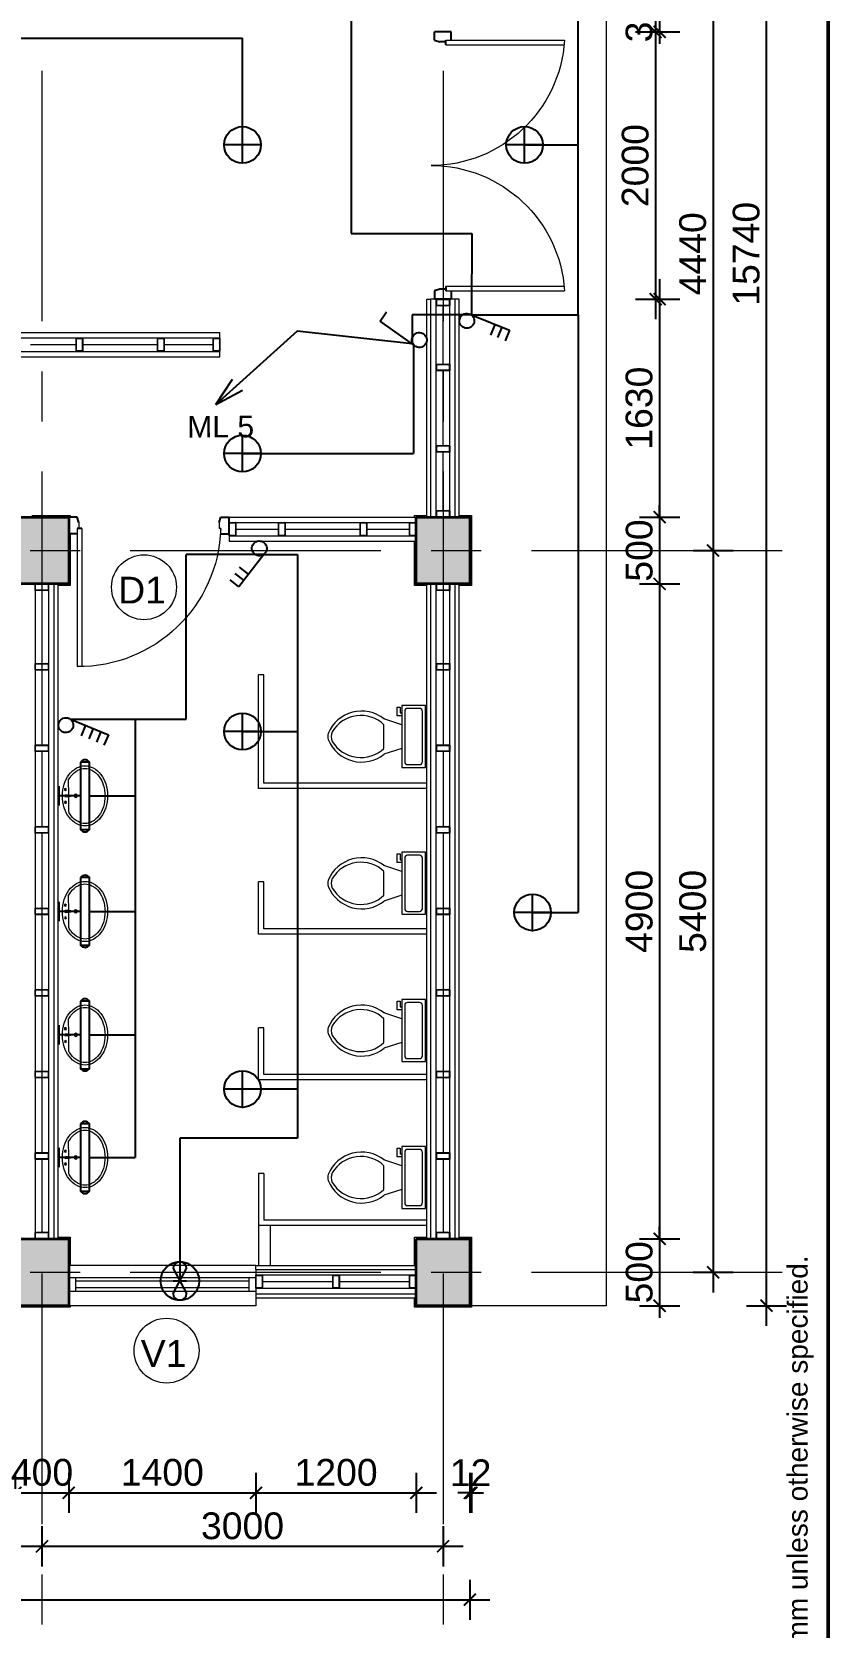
# Model space of a CAD drawing. Header units: inches. Extents: x 527934 to 2134587, y -408734 to 227304.
# Drawn here: x 1500826 to 1506781, y -124373 to -112439 of the extents above; entities that cross this region are included whole.
import ezdxf

# ---------------------------------------------------------------- set-up
doc = ezdxf.new("R2010")
doc.units = ezdxf.units.IN
doc.header["$MEASUREMENT"] = 0
doc.linetypes.add('CENTER', pattern=[2, 1.25, -0.25, 0.25, -0.25])
for name, color, linetype, lineweight in [('1 LIGHT N SWITCH', 3, 'Continuous', 25), ('6 LIGHT PT WIRING', 3, 'Continuous', 25), ('centre line', 1, 'CENTER', 9), ('dim', 253, 'Continuous', 9), ('door', 77, 'Continuous', 13), ('furniture', 253, 'Continuous', 5), ('hatch', 250, 'Continuous', 5), ('hatch - general', 252, 'Continuous', 5), ('hatch 2', 251, 'Continuous', 5), ('INSULATION', 253, 'Continuous', 5), ('metal', 40, 'Continuous', 18), ('partition wall', 5, 'Continuous', 20), ('partition wall-brick', 40, 'Continuous', 20), ('plaster line', 253, 'Continuous', 5), ('plinth', 5, 'Continuous', 9), ('sill', 253, 'Continuous', 13), ('text', 7, 'Continuous', 13), ('TITLE THICK', 7, 'Continuous', 50), ('TITLE THIN', 7, 'Continuous', 25), ('wall - brick', 30, 'Continuous', 35), ('window', 1, 'Continuous', 15)]:
    doc.layers.add(name, color=color, linetype=linetype, lineweight=lineweight)
doc.styles.add('ATTR', font='romans.shx', dxfattribs={"width": 0.8, "height": 1.2})
doc.styles.add('labelling', font='arial.ttf')
doc.styles.get("Standard").update_dxf_attribs({"font": 'arial.ttf'})
doc.styles.add('style1', font='arial.ttf')
doc.linetypes.add('BATTING', pattern='A,0.0001,-0.1,[134,ltypeshp.shx,S=0.1,R=0,X=-0.1,Y=0],-0.2,[134,ltypeshp.shx,S=0.1,R=180,X=0.1,Y=0],-0.1', length=0.4001)
doc.dimstyles.new('dim 100', dxfattribs={"dimtxt": 200, "dimasz": 90, "dimexe": 150, "dimexo": 150, "dimgap": 50, "dimtad": 1, "dimdec": 0, "dimzin": 0, "dimdsep": 46, "dimtxsty": 'Standard', "dimblk": 'ARCHTICK', "dimcen": 100, "dimdle": 150, "dimazin": 0, "dimtfac": 1, "dimtdec": 0, "dimtix": 1, "dimtmove": 2, "dimatfit": 3, "dimfxl": 150, "dimfxlon": 1, "dimtolj": 1, "dimtzin": 0, "dimarcsym": 0})

# ---------------------------------------------------------------- blocks, each defined once
blk = doc.blocks.new('main door')
at = {"layer": 'door', "lineweight": 25}
for p, q in [((1793984, -134241), (1794109, -134241)), ((1793984, -134304), (1793984, -134241)), ((1794109, -134304), (1794109, -134241)), ((1794024, -134339), (1794024, -134304)), ((1794024, -134316), (1794069, -134316)), ((1794109, -134304), (1794069, -134316)), ((1794024, -136143), (1794024, -136178)), ((1794024, -136166), (1794069, -136166)), ((1794069, -136166), (1794109, -136178)), ((1793984, -136178), (1793984, -136241)), ((1793984, -136241), (1794109, -136241)), ((1794109, -136178), (1794109, -136241))]:
    blk.add_line(p, q, dxfattribs=at)
at = {"layer": 'door'}
for p, q in [((1794024, -134304), (1793136, -134304)), ((1794024, -134339), (1793139, -134339)), ((1794024, -136143), (1793139, -136143)), ((1794024, -136178), (1793136, -136178))]:
    blk.add_line(p, q, dxfattribs=at)
for centre, start, end in [((1794134, -134241), 183.612, 270), ((1794134, -136241), 90, 176.388)]:
    blk.add_arc(centre, 1000, start, end, dxfattribs=at)
blk = doc.blocks.new('door 1')
at = {"layer": 'door', "lineweight": 25}
for p, q in [((1761262.3, -142071.5), (1761366.5, -142071.5)), ((1761262.3, -142124), (1761262.3, -142071.5)), ((1761366.5, -142124), (1761366.5, -142071.5)), ((1761333.2, -142134), (1761366.5, -142124)), ((1761295.7, -142989.8), (1761295.7, -143019)), ((1761333.2, -143009), (1761366.5, -143019)), ((1761262.3, -143019), (1761262.3, -143071.5)), ((1761262.3, -143071.5), (1761366.5, -143071.5)), ((1761366.5, -143019), (1761366.5, -143071.5))]:
    blk.add_line(p, q, dxfattribs=at)
at = {"layer": 'door'}
for p, q in [((1761262.3, -142124), (1761295.7, -142124)), ((1761295.7, -142124), (1761295.7, -142134)), ((1761333.2, -142134), (1761295.7, -142134)), ((1761295.7, -142989.8), (1760434.8, -142989.8)), ((1761333.2, -143009), (1761295.7, -143009)), ((1761295.7, -143019), (1760434.6, -143019))]:
    blk.add_line(p, q, dxfattribs=at)
blk.add_arc((1761319.9, -143009), 885.3, 91.56718, 180.64961, dxfattribs=at)
blk = doc.blocks.new('Tank Toilet 3 PV')
for p, q in [((9.5, -6), (9.5, -2)), ((-10, -8.5), (-8, -8.5)), ((-10, -9.5), (-10, -8.5)), ((-7, -9.5), (-10, -9.5)), ((-8, -8.5), (-8, -8)), ((-7, -8), (-7, -9.5)), ((-4, -8), (-6, -14)), ((4, -8), (6, -14)), ((4, -14), (-4, -14))]:
    blk.add_line(p, q)
blk.add_lwpolyline([(10.5, -8), (10.5, 0), (-10.5, 0), (-10.5, -8)], close=True)
for points in [[(-9.5, -2), (-9.5, -6)], [(8.5, -1), (-8.5, -1)], [(-8.5, -7), (8.5, -7)]]:
    blk.add_lwpolyline(points)
for centre, radius, start, end in [((-8.62, -1.88), 0.884, 81.8699, 188.1301), ((8.62, -1.88), 0.884, 351.8699, 98.1301), ((-8.62, -6.12), 0.884, 171.8699, 278.1301), ((8.62, -6.12), 0.884, 261.8699, 8.1301), ((3.52, -21.58), 12.17, 141.4691, 247.9714), ((4.2, -21.82), 11.33, 136.3677, 238.9468), ((-3.52, -21.58), 12.17, 292.0284, 38.5307), ((-4.2, -21.82), 11.33, 301.053, 43.6321), ((0, -27.88), 4, 245.7318, 294.2682), ((0, -29), 4, 254.8605, 285.1395)]:
    blk.add_arc(centre, radius, start, end)
at = {"style": 'ATTR', "width": 0.8, "flags": 9}
blk.add_attdef('ESTCODE', (0, 0), '', height=0.000000846, dxfattribs=at)
blk = doc.blocks.new('A$C469E363F')
at = {"color": 0}
for p, q in [((-0.65, 5.39), (-5.48, 5.4)), ((0, 6.38), (-0.79, 6.38)), ((-0.56, 4.75), (-0.79, 6.38)), ((-0.24, 4.75), (0, 6.38)), ((4.68, 5.37), (-0.14, 5.38)), ((-0.56, 4.75), (-0.24, 4.75))]:
    blk.add_line(p, q, dxfattribs=at)
blk.add_lwpolyline([(-0.44, -6.9, 0.075445), (3.31, -6.34, 0.085783), (6.29, -4.83, 0.10607), (8.41, -2.41, 0.126822), (9.09, 0.21, 0.126822), (8.43, 2.82, 0.10607), (6.32, 5.26, 0.085783), (3.35, 6.79, 0.075445), (-0.39, 7.37, 0.075445), (-4.15, 6.81, 0.085783), (-7.12, 5.3, 0.10607), (-9.24, 2.88, 0.126822), (-9.93, 0.26, 0.126822), (-9.26, -2.35, 0.10607), (-7.16, -4.79, 0.085783), (-4.19, -6.32, 0.075445)], format="xyb", close=True, dxfattribs=at)
for points in [[(-5.48, 5.4, 0.038366), (-6.65, 4.66, 0.10607), (-8.55, 2.49, 0.126822), (-9.13, 0.26, 0.126822), (-8.56, -1.97, 0.10607), (-6.68, -4.16, 0.085783), (-3.95, -5.56, 0.075445), (-0.44, -6.11, 0.075445)], [(-0.44, -6.11, 0.075445), (3.08, -5.58, 0.085783), (5.82, -4.19, 0.10607), (7.72, -2.02, 0.126822), (8.3, 0.21, 0.126822), (7.73, 2.44, 0.10607), (5.85, 4.62, 0.038366), (4.68, 5.37, 0.075445)]]:
    blk.add_lwpolyline(points, format="xyb", dxfattribs=at)
for centre, radius in [((-2.41, 6.44), 0.316), ((-2.41, 6.44), 0.276), ((1.61, 6.43), 0.316), ((1.61, 6.43), 0.263), ((-0.46, 3.13), 0.515)]:
    blk.add_circle(centre, radius, dxfattribs=at)
blk = doc.blocks.new('_ArchTick')
at = {"color": 0, "linetype": 'ByBlock', "const_width": 0.15}
blk.add_lwpolyline([(-0.5, -0.5), (0.5, 0.5)], dxfattribs=at)
blk = doc.blocks.new('*D3189')
at = {"layer": 'Defpoints', "color": 0, "ltscale": 400}
for p in [(1497901, -121969), (1500901, -121969), (1500901, -123769)]:
    blk.add_point(p, dxfattribs=at)
at = {"layer": 'dim', "color": 0, "lineweight": -2, "ltscale": 400}
for p, q in [((1497901, -123619), (1497901, -123919)), ((1500901, -123619), (1500901, -123919)), ((1497751, -123769), (1501051, -123769))]:
    blk.add_line(p, q, dxfattribs=at)
at = {"layer": 'dim', "color": 0, "lineweight": -2, "ltscale": 400, "xscale": 90, "yscale": 90, "zscale": 90, "rotation": 180}
blk.add_blockref('_ArchTick', (1497901, -123769), dxfattribs=at)
at = {"layer": 'dim', "color": 0, "lineweight": -2, "ltscale": 400, "xscale": 90, "yscale": 90, "zscale": 90}
blk.add_blockref('_ArchTick', (1500901, -123769), dxfattribs=at)
at = {"layer": 'dim', "color": 0, "ltscale": 400, "insert": (1499401, -123617), "char_height": 200, "attachment_point": 5}
blk.add_mtext('\\A1;3000', dxfattribs=at)
blk = doc.blocks.new('*D3190')
at = {"layer": 'Defpoints', "color": 0, "ltscale": 400}
for p in [(1500901, -121969), (1503901, -121969), (1503901, -123769)]:
    blk.add_point(p, dxfattribs=at)
at = {"layer": 'dim', "color": 0, "lineweight": -2, "ltscale": 400}
for p, q in [((1500901, -123619), (1500901, -123919)), ((1503901, -123619), (1503901, -123919)), ((1500751, -123769), (1504051, -123769))]:
    blk.add_line(p, q, dxfattribs=at)
at = {"layer": 'dim', "color": 0, "lineweight": -2, "ltscale": 400, "xscale": 90, "yscale": 90, "zscale": 90, "rotation": 180}
blk.add_blockref('_ArchTick', (1500901, -123769), dxfattribs=at)
at = {"layer": 'dim', "color": 0, "lineweight": -2, "ltscale": 400, "xscale": 90, "yscale": 90, "zscale": 90}
blk.add_blockref('_ArchTick', (1503901, -123769), dxfattribs=at)
at = {"layer": 'dim', "color": 0, "ltscale": 400, "insert": (1502401, -123617), "char_height": 200, "attachment_point": 5}
blk.add_mtext('\\A1;3000', dxfattribs=at)
blk = doc.blocks.new('*D3191')
at = {"layer": 'Defpoints', "color": 0, "ltscale": 400}
for p in [(1472701, -121969), (1504101, -121969), (1504101, -124169)]:
    blk.add_point(p, dxfattribs=at)
at = {"layer": 'dim', "color": 0, "lineweight": -2, "ltscale": 400}
for p, q in [((1472701, -124019), (1472701, -124319)), ((1504101, -124019), (1504101, -124319)), ((1472551, -124169), (1504251, -124169))]:
    blk.add_line(p, q, dxfattribs=at)
at = {"layer": 'dim', "color": 0, "lineweight": -2, "ltscale": 400, "xscale": 90, "yscale": 90, "zscale": 90, "rotation": 180}
blk.add_blockref('_ArchTick', (1472701, -124169), dxfattribs=at)
at = {"layer": 'dim', "color": 0, "lineweight": -2, "ltscale": 400, "xscale": 90, "yscale": 90, "zscale": 90}
blk.add_blockref('_ArchTick', (1504101, -124169), dxfattribs=at)
at = {"layer": 'dim', "color": 0, "ltscale": 400, "insert": (1488401, -124017), "char_height": 200, "attachment_point": 5}
blk.add_mtext('\\A1;31400', dxfattribs=at)
blk = doc.blocks.new('*D3213')
at = {"layer": 'Defpoints', "color": 0, "ltscale": 400}
for p in [(1499301, -121879), (1500701, -121969), (1500701, -123369)]:
    blk.add_point(p, dxfattribs=at)
at = {"layer": 'dim', "color": 0, "lineweight": -2, "ltscale": 400}
for p, q in [((1499301, -123219), (1499301, -123519)), ((1500701, -123219), (1500701, -123519)), ((1499151, -123369), (1500851, -123369))]:
    blk.add_line(p, q, dxfattribs=at)
at = {"layer": 'dim', "color": 0, "lineweight": -2, "ltscale": 400, "xscale": 90, "yscale": 90, "zscale": 90, "rotation": 180}
blk.add_blockref('_ArchTick', (1499301, -123369), dxfattribs=at)
at = {"layer": 'dim', "color": 0, "lineweight": -2, "ltscale": 400, "xscale": 90, "yscale": 90, "zscale": 90}
blk.add_blockref('_ArchTick', (1500701, -123369), dxfattribs=at)
at = {"layer": 'dim', "color": 0, "ltscale": 400, "insert": (1500001, -123217), "char_height": 200, "attachment_point": 5}
blk.add_mtext('\\A1;1400', dxfattribs=at)
blk = doc.blocks.new('*D3214')
at = {"layer": 'Defpoints', "color": 0, "ltscale": 400}
for p in [(1500701, -121969), (1501101, -121969), (1501101, -123369)]:
    blk.add_point(p, dxfattribs=at)
at = {"layer": 'dim', "color": 0, "lineweight": -2, "ltscale": 400}
for p, q in [((1500701, -123219), (1500701, -123519)), ((1501101, -123219), (1501101, -123519)), ((1500701, -123369), (1500611, -123369)), ((1500701, -123369), (1501101, -123369)), ((1501101, -123369), (1501191, -123369))]:
    blk.add_line(p, q, dxfattribs=at)
at = {"layer": 'dim', "color": 0, "lineweight": -2, "ltscale": 400, "xscale": 90, "yscale": 90, "zscale": 90}
blk.add_blockref('_ArchTick', (1500701, -123369), dxfattribs=at)
at = {"layer": 'dim', "color": 0, "lineweight": -2, "ltscale": 400, "xscale": 90, "yscale": 90, "zscale": 90, "rotation": 180}
blk.add_blockref('_ArchTick', (1501101, -123369), dxfattribs=at)
at = {"layer": 'dim', "color": 0, "ltscale": 400, "insert": (1500901, -123217), "char_height": 200, "attachment_point": 5}
blk.add_mtext('\\A1;400', dxfattribs=at)
blk = doc.blocks.new('*D3215')
at = {"layer": 'Defpoints', "color": 0, "ltscale": 400}
for p in [(1501101, -121969), (1502501, -121969), (1502501, -123369)]:
    blk.add_point(p, dxfattribs=at)
at = {"layer": 'dim', "color": 0, "lineweight": -2, "ltscale": 400}
for p, q in [((1501101, -123219), (1501101, -123519)), ((1502501, -123219), (1502501, -123519)), ((1500951, -123369), (1502651, -123369))]:
    blk.add_line(p, q, dxfattribs=at)
at = {"layer": 'dim', "color": 0, "lineweight": -2, "ltscale": 400, "xscale": 90, "yscale": 90, "zscale": 90, "rotation": 180}
blk.add_blockref('_ArchTick', (1501101, -123369), dxfattribs=at)
at = {"layer": 'dim', "color": 0, "lineweight": -2, "ltscale": 400, "xscale": 90, "yscale": 90, "zscale": 90}
blk.add_blockref('_ArchTick', (1502501, -123369), dxfattribs=at)
at = {"layer": 'dim', "color": 0, "ltscale": 400, "insert": (1501801, -123217), "char_height": 200, "attachment_point": 5}
blk.add_mtext('\\A1;1400', dxfattribs=at)
blk = doc.blocks.new('*D3216')
at = {"layer": 'Defpoints', "color": 0, "ltscale": 400}
for p in [(1502501, -121969), (1503701, -121969), (1503701, -123369)]:
    blk.add_point(p, dxfattribs=at)
at = {"layer": 'dim', "color": 0, "lineweight": -2, "ltscale": 400}
for p, q in [((1502501, -123219), (1502501, -123519)), ((1503701, -123219), (1503701, -123519)), ((1502351, -123369), (1503851, -123369))]:
    blk.add_line(p, q, dxfattribs=at)
at = {"layer": 'dim', "color": 0, "lineweight": -2, "ltscale": 400, "xscale": 90, "yscale": 90, "zscale": 90, "rotation": 180}
blk.add_blockref('_ArchTick', (1502501, -123369), dxfattribs=at)
at = {"layer": 'dim', "color": 0, "lineweight": -2, "ltscale": 400, "xscale": 90, "yscale": 90, "zscale": 90}
blk.add_blockref('_ArchTick', (1503701, -123369), dxfattribs=at)
at = {"layer": 'dim', "color": 0, "ltscale": 400, "insert": (1503101, -123217), "char_height": 200, "attachment_point": 5}
blk.add_mtext('\\A1;1200', dxfattribs=at)
blk = doc.blocks.new('*D3217')
at = {"layer": 'Defpoints', "color": 0, "ltscale": 400}
for p in [(1504101, -121969), (1504113, -121969), (1504101, -123369)]:
    blk.add_point(p, dxfattribs=at)
at = {"layer": 'dim', "color": 0, "lineweight": -2, "ltscale": 400}
for p, q in [((1504101, -123219), (1504101, -123519)), ((1504113, -123219), (1504113, -123519)), ((1504101, -123369), (1504011, -123369)), ((1504113, -123369), (1504101, -123369)), ((1504113, -123369), (1504203, -123369))]:
    blk.add_line(p, q, dxfattribs=at)
at = {"layer": 'dim', "color": 0, "lineweight": -2, "ltscale": 400, "xscale": 90, "yscale": 90, "zscale": 90}
blk.add_blockref('_ArchTick', (1504101, -123369), dxfattribs=at)
at = {"layer": 'dim', "color": 0, "lineweight": -2, "ltscale": 400, "xscale": 90, "yscale": 90, "zscale": 90, "rotation": 180}
blk.add_blockref('_ArchTick', (1504113, -123369), dxfattribs=at)
at = {"layer": 'dim', "color": 0, "ltscale": 400, "insert": (1504107, -123219), "char_height": 200, "attachment_point": 5}
blk.add_mtext('\\A1;12', dxfattribs=at)
blk = doc.blocks.new('*D2324')
at = {"layer": 'Defpoints', "color": 0, "ltscale": 400}
for p in [(1504101, -106229), (1506321, -106229), (1504101, -121969)]:
    blk.add_point(p, dxfattribs=at)
at = {"layer": 'dim', "color": 0, "lineweight": -2, "ltscale": 400}
for p, q in [((1506321, -122119), (1506321, -106079)), ((1506171, -106229), (1506471, -106229)), ((1506171, -121969), (1506471, -121969))]:
    blk.add_line(p, q, dxfattribs=at)
at = {"layer": 'dim', "color": 0, "lineweight": -2, "ltscale": 400, "xscale": 90, "yscale": 90, "zscale": 90}
for p, rotation in [((1506321, -106229), 90), ((1506321, -121969), 270)]:
    blk.add_blockref('_ArchTick', p, dxfattribs=dict(at, rotation=rotation))
at = {"layer": 'dim', "color": 0, "ltscale": 400, "insert": (1506169, -114099), "char_height": 200, "attachment_point": 5, "rotation": 90}
blk.add_mtext('\\A1;15740', dxfattribs=at)
blk = doc.blocks.new('*D3219')
at = {"layer": 'Defpoints', "color": 0, "ltscale": 400}
for p in [(1504101, -111879), (1504101, -116319), (1505921, -116319)]:
    blk.add_point(p, dxfattribs=at)
at = {"layer": 'dim', "color": 0, "lineweight": -2, "ltscale": 400}
for p, q in [((1505921, -111729), (1505921, -116469)), ((1505771, -111879), (1506071, -111879)), ((1505771, -116319), (1506071, -116319))]:
    blk.add_line(p, q, dxfattribs=at)
at = {"layer": 'dim', "color": 0, "lineweight": -2, "ltscale": 400, "xscale": 90, "yscale": 90, "zscale": 90}
for p, rotation in [((1505921, -111879), 90), ((1505921, -116319), 270)]:
    blk.add_blockref('_ArchTick', p, dxfattribs=dict(at, rotation=rotation))
at = {"layer": 'dim', "color": 0, "ltscale": 400, "insert": (1505769, -114099), "char_height": 200, "attachment_point": 5, "rotation": 90}
blk.add_mtext('\\A1;4440', dxfattribs=at)
blk = doc.blocks.new('*D3220')
at = {"layer": 'Defpoints', "color": 0, "ltscale": 400}
for p in [(1504101, -116319), (1504101, -121719), (1505921, -121719)]:
    blk.add_point(p, dxfattribs=at)
at = {"layer": 'dim', "color": 0, "lineweight": -2, "ltscale": 400}
for p, q in [((1505921, -116169), (1505921, -121869)), ((1505771, -116319), (1506071, -116319)), ((1505771, -121719), (1506071, -121719))]:
    blk.add_line(p, q, dxfattribs=at)
at = {"layer": 'dim', "color": 0, "lineweight": -2, "ltscale": 400, "xscale": 90, "yscale": 90, "zscale": 90}
for p, rotation in [((1505921, -116319), 90), ((1505921, -121719), 270)]:
    blk.add_blockref('_ArchTick', p, dxfattribs=dict(at, rotation=rotation))
at = {"layer": 'dim', "color": 0, "ltscale": 400, "insert": (1505769, -119019), "char_height": 200, "attachment_point": 5, "rotation": 90}
blk.add_mtext('\\A1;5400', dxfattribs=at)
blk = doc.blocks.new('*D3226')
at = {"layer": 'Defpoints', "color": 0, "ltscale": 400}
for p in [(1504101, -112129), (1504021, -112439), (1505521, -112439)]:
    blk.add_point(p, dxfattribs=at)
at = {"layer": 'dim', "color": 0, "lineweight": -2, "ltscale": 400}
for p, q in [((1505521, -112129), (1505521, -112039)), ((1505371, -112129), (1505671, -112129)), ((1505521, -112129), (1505521, -112439)), ((1505371, -112439), (1505671, -112439)), ((1505521, -112439), (1505521, -112529))]:
    blk.add_line(p, q, dxfattribs=at)
at = {"layer": 'dim', "color": 0, "lineweight": -2, "ltscale": 400, "xscale": 90, "yscale": 90, "zscale": 90}
for p, rotation in [((1505521, -112129), 270), ((1505521, -112439), 90)]:
    blk.add_blockref('_ArchTick', p, dxfattribs=dict(at, rotation=rotation))
at = {"layer": 'dim', "color": 0, "ltscale": 400, "insert": (1505368, -112284), "char_height": 200, "attachment_point": 5, "rotation": 90}
blk.add_mtext('\\A1;310', dxfattribs=at)
blk = doc.blocks.new('*D3227')
at = {"layer": 'Defpoints', "color": 0, "ltscale": 400}
for p in [(1504021, -112439), (1503991, -114439), (1505491, -114439)]:
    blk.add_point(p, dxfattribs=at)
at = {"layer": 'dim', "color": 0, "lineweight": -2, "ltscale": 400}
for p, q in [((1505491, -112289), (1505491, -114589)), ((1505341, -112439), (1505641, -112439)), ((1505341, -114439), (1505641, -114439))]:
    blk.add_line(p, q, dxfattribs=at)
at = {"layer": 'dim', "color": 0, "lineweight": -2, "ltscale": 400, "xscale": 90, "yscale": 90, "zscale": 90}
for p, rotation in [((1505491, -112439), 90), ((1505491, -114439), 270)]:
    blk.add_blockref('_ArchTick', p, dxfattribs=dict(at, rotation=rotation))
at = {"layer": 'dim', "color": 0, "ltscale": 400, "insert": (1505339, -113439), "char_height": 200, "attachment_point": 5, "rotation": 90}
blk.add_mtext('\\A1;2000', dxfattribs=at)
blk = doc.blocks.new('*D3228')
at = {"layer": 'Defpoints', "color": 0, "ltscale": 400}
for p in [(1503991, -114439), (1504101, -116069), (1505521, -116069)]:
    blk.add_point(p, dxfattribs=at)
at = {"layer": 'dim', "color": 0, "lineweight": -2, "ltscale": 400}
for p, q in [((1505521, -114289), (1505521, -116219)), ((1505371, -114439), (1505671, -114439)), ((1505371, -116069), (1505671, -116069))]:
    blk.add_line(p, q, dxfattribs=at)
at = {"layer": 'dim', "color": 0, "lineweight": -2, "ltscale": 400, "xscale": 90, "yscale": 90, "zscale": 90}
for p, rotation in [((1505521, -114439), 90), ((1505521, -116069), 270)]:
    blk.add_blockref('_ArchTick', p, dxfattribs=dict(at, rotation=rotation))
at = {"layer": 'dim', "color": 0, "ltscale": 400, "insert": (1505368, -115254), "char_height": 200, "attachment_point": 5, "rotation": 90}
blk.add_mtext('\\A1;1630', dxfattribs=at)
blk = doc.blocks.new('*D3229')
at = {"layer": 'Defpoints', "color": 0, "ltscale": 400}
for p in [(1504101, -116069), (1504101, -116569), (1505521, -116569)]:
    blk.add_point(p, dxfattribs=at)
at = {"layer": 'dim', "color": 0, "lineweight": -2, "ltscale": 400}
for p, q in [((1505521, -116069), (1505521, -115979)), ((1505371, -116069), (1505671, -116069)), ((1505521, -116069), (1505521, -116569)), ((1505371, -116569), (1505671, -116569)), ((1505521, -116569), (1505521, -116659))]:
    blk.add_line(p, q, dxfattribs=at)
at = {"layer": 'dim', "color": 0, "lineweight": -2, "ltscale": 400, "xscale": 90, "yscale": 90, "zscale": 90}
for p, rotation in [((1505521, -116069), 270), ((1505521, -116569), 90)]:
    blk.add_blockref('_ArchTick', p, dxfattribs=dict(at, rotation=rotation))
at = {"layer": 'dim', "color": 0, "ltscale": 400, "insert": (1505369, -116319), "char_height": 200, "attachment_point": 5, "rotation": 90}
blk.add_mtext('\\A1;500', dxfattribs=at)
blk = doc.blocks.new('*D3230')
at = {"layer": 'Defpoints', "color": 0, "ltscale": 400}
for p in [(1504101, -116569), (1504021, -121469), (1505521, -121469)]:
    blk.add_point(p, dxfattribs=at)
at = {"layer": 'dim', "color": 0, "lineweight": -2, "ltscale": 400}
for p, q in [((1505521, -116419), (1505521, -121619)), ((1505371, -116569), (1505671, -116569)), ((1505371, -121469), (1505671, -121469))]:
    blk.add_line(p, q, dxfattribs=at)
at = {"layer": 'dim', "color": 0, "lineweight": -2, "ltscale": 400, "xscale": 90, "yscale": 90, "zscale": 90}
for p, rotation in [((1505521, -116569), 90), ((1505521, -121469), 270)]:
    blk.add_blockref('_ArchTick', p, dxfattribs=dict(at, rotation=rotation))
at = {"layer": 'dim', "color": 0, "ltscale": 400, "insert": (1505369, -119019), "char_height": 200, "attachment_point": 5, "rotation": 90}
blk.add_mtext('\\A1;4900', dxfattribs=at)
blk = doc.blocks.new('*D3231')
at = {"layer": 'Defpoints', "color": 0, "ltscale": 400}
for p in [(1504021, -121469), (1504101, -121969), (1505521, -121969)]:
    blk.add_point(p, dxfattribs=at)
at = {"layer": 'dim', "color": 0, "lineweight": -2, "ltscale": 400}
for p, q in [((1505371, -121469), (1505671, -121469)), ((1505521, -121469), (1505521, -121379)), ((1505521, -121469), (1505521, -121969)), ((1505371, -121969), (1505671, -121969)), ((1505521, -121969), (1505521, -122059))]:
    blk.add_line(p, q, dxfattribs=at)
at = {"layer": 'dim', "color": 0, "lineweight": -2, "ltscale": 400, "xscale": 90, "yscale": 90, "zscale": 90}
for p, rotation in [((1505521, -121469), 270), ((1505521, -121969), 90)]:
    blk.add_blockref('_ArchTick', p, dxfattribs=dict(at, rotation=rotation))
at = {"layer": 'dim', "color": 0, "ltscale": 400, "insert": (1505369, -121719), "char_height": 200, "attachment_point": 5, "rotation": 90}
blk.add_mtext('\\A1;500', dxfattribs=at)
blk = doc.blocks.new('2X4')
at = {"layer": 'hatch 2'}
h = blk.add_hatch(dxfattribs=at)
h.set_pattern_fill('ANSI31', color=256, scale=20)
h.set_pattern_definition([(45, (0, 0), (-1.767766953, 1.767766953), [])])
h.paths.add_polyline_path([(5938822, -146997), (5938776, -146997, 0.414214), (5938774, -146999), (5938774, -147047), (5938777, -147047), (5938777, -147000), (5938821, -147000), (5938821, -147047), (5938824, -147047), (5938824, -146999, 0.414214)])
h.paths.add_polyline_path([(5938777, -147047), (5938774, -147047), (5938774, -147095, 0.414214), (5938776, -147097), (5938822, -147097, 0.414218), (5938824, -147095), (5938824, -147047), (5938821, -147047), (5938821, -147094), (5938777, -147094)])
at = {"layer": 'metal'}
blk.add_lwpolyline([(5938776, -147097), (5938822, -147097, 0.414214), (5938824, -147095), (5938824, -146999, 0.414214), (5938822, -146997), (5938776, -146997, 0.414214), (5938774, -146999), (5938774, -147095, 0.414214)], format="xyb", close=True, dxfattribs=at)
blk.add_lwpolyline([(5938777, -147094), (5938821, -147094), (5938821, -147000), (5938777, -147000)], close=True, dxfattribs=at)
blk = doc.blocks.new('dome')
at = {"color": 3}
for p, q in [((542951, 234900), (542951, 235175)), ((543088, 235037), (542814, 235037))]:
    blk.add_line(p, q, dxfattribs=at)
blk.add_circle((542951, 235037), 137, dxfattribs=at)
blk = doc.blocks.new('mirror light')
at = {"color": 3}
for p, q in [((550739, 227900), (550739, 227697)), ((550649, 227697), (550829, 227697))]:
    blk.add_line(p, q, dxfattribs=at)
blk.add_lwpolyline([(550423, 227900), (551055, 227900), (551055, 227982), (550423, 227982)], close=True, dxfattribs=at)
for centre, radius, start, end in [((550452, 227941), 50.3, 125.4617, 234.5383), ((551026, 227941), 49.8, 304.638, 55.362)]:
    blk.add_arc(centre, radius, start, end, dxfattribs=at)
blk = doc.blocks.new('3 gang')
at = {"color": 3}
for p, q in [((538509.6, 249309.1), (538630.3, 249511)), ((538585, 249431.9), (538641, 249398.1)), ((538585, 249431.9), (538641, 249398.1)), ((538605.7, 249470.2), (538661.7, 249436.4)), ((538605.7, 249470.2), (538661.7, 249436.4)), ((538630.3, 249511), (538686.2, 249477.2)), ((538630.3, 249511), (538686.2, 249477.2))]:
    blk.add_line(p, q, dxfattribs=at)
blk.add_circle((538539.8, 249277), 42.7, dxfattribs=at)
blk = doc.blocks.new('exhaust fan')
at = {"color": 3}
for p, q in [((550601, 228565), (550758, 228857)), ((550601, 228857), (550758, 228565)), ((550601, 228711), (550758, 228711))]:
    blk.add_line(p, q, dxfattribs=at)
blk.add_circle((550680, 228711), 225, dxfattribs=at)
for centre, start, end in [((550680, 228857), 360, 180), ((550680, 228565), 180, 360)]:
    blk.add_arc(centre, 78.9, start, end, dxfattribs=at)
blk = doc.blocks.new('one gang')
at = {"color": 3}
for p, q in [((546568.2, 231598.6), (546688.9, 231800.5)), ((546688.9, 231800.5), (546744.9, 231766.8))]:
    blk.add_line(p, q, dxfattribs=at)
blk.add_circle((546598.5, 231566.5), 42.7, dxfattribs=at)
blk = doc.blocks.new('4 gang')
at = {"color": 3}
for p, q in [((546617.4, 231935.5), (546738.1, 232137.4)), ((546713.6, 232096.6), (546769.5, 232062.9)), ((546738.1, 232137.4), (546794.1, 232103.7)), ((546664.8, 232014.7), (546720.7, 231981)), ((546689.2, 232055.6), (546745.2, 232021.9))]:
    blk.add_line(p, q, dxfattribs=at)
blk.add_circle((546647.7, 231903.5), 42.7, dxfattribs=at)
blk = doc.blocks.new('*U1901')
at = {"color": 3}
for p, q in [((-181326.36, -126938.56), (-181318.59, -126958.77)), ((-181318.59, -126958.77), (-181328.07, -126976.95)), ((-181328.07, -126976.95), (-181326.72, -126971.42)), ((-181328.07, -126976.95), (-181324.25, -126972.71))]:
    blk.add_line(p, q, dxfattribs=at)

msp = doc.modelspace()

# ---------------------------------------------------------------- hatches: boundary and pattern name
at = {"layer": 'hatch - general'}
h = msp.add_hatch(dxfattribs=at)
h.set_pattern_fill('AR-CONC', color=256, scale=15)
h.set_pattern_definition([(50, (-648981.04, -21863), (107.5890274, -9.4128202), [11.25, -123.75]), (355, (-648981.04, -21863), (-20.8127, 112.82882), [9, -99]), (100.4514445, (-648972.07, -21863.78), (86.776327, 103.4159986), [9.561029, -105.171317]), (46.1842, (-648981.04, -21833), (160.0862, -24.827892), [16.875, -185.625]), (96.6356355, (-648967.7, -21835.07), (140.199292, 146.11779), [14.341551, -157.757064]), (351.184164, (-648981.04, -21833), (140.199292, 146.11779), [13.5, -148.5]), (21, (-648966.04, -21840.5), (89.5360578, -60.3928336), [11.25, -123.75]), (326, (-648966.04, -21840.5), (36.4973, 108.772507), [9, -99]), (71.451445, (-648958.58, -21845.53), (126.0333565, 48.379673), [9.5610285, -105.171317]), (37.5, (-648981.04, -21863), (1.8239783, 49.9340781), [0, -97.8, 0, -100.5, 0, -99.375]), (7.5, (-648981.04, -21863), (39.4604306, 59.1617568), [0, -57.3, 0, -95.55, 0, -37.875]), (327.5, (-649014.49, -21863), (80.0733654, -3.38323076), [0, -37.5, 0, -117, 0, -155.25]), (317.5, (-649029.49, -21863), (87.4779254, 15.0157473), [0, -48.75, 0, -77.7, 0, -110.25])])
h.paths.add_polyline_path([(1472900.6, -121469), (1472700.6, -121469), (1472700.6, -121719), (1472900.6, -121719)])
h.paths.add_polyline_path([(1473100.6, -121469), (1472900.6, -121469), (1472900.6, -121719), (1473100.6, -121719)])
h.paths.add_polyline_path([(1473100.6, -121719), (1472900.6, -121719), (1472900.6, -121969), (1473100.6, -121969)])
h.paths.add_polyline_path([(1472900.6, -121719), (1472700.6, -121719), (1472700.6, -121969), (1472900.6, -121969)])
h.paths.add_polyline_path([(1475900.6, -121469), (1475700.6, -121469), (1475700.6, -121719), (1475900.6, -121719)])
h.paths.add_polyline_path([(1476100.6, -121469), (1475900.6, -121469), (1475900.6, -121719), (1476100.6, -121719)])
h.paths.add_polyline_path([(1476100.6, -121719), (1475900.6, -121719), (1475900.6, -121969), (1476100.6, -121969)])
h.paths.add_polyline_path([(1475900.6, -121719), (1475700.6, -121719), (1475700.6, -121969), (1475900.6, -121969)])
h.paths.add_polyline_path([(1478900.6, -121469), (1478700.6, -121469), (1478700.6, -121719), (1478900.6, -121719)])
h.paths.add_polyline_path([(1479100.6, -121469), (1478900.6, -121469), (1478900.6, -121719), (1479100.6, -121719)])
h.paths.add_polyline_path([(1479100.6, -121719), (1478900.6, -121719), (1478900.6, -121969), (1479100.6, -121969)])
h.paths.add_polyline_path([(1478900.6, -121719), (1478700.6, -121719), (1478700.6, -121969), (1478900.6, -121969)])
h.paths.add_polyline_path([(1481900.6, -121719), (1481700.6, -121719), (1481700.6, -121969), (1481900.6, -121969)])
h.paths.add_polyline_path([(1482100.6, -121719), (1481900.6, -121719), (1481900.6, -121969), (1482100.6, -121969)])
h.paths.add_polyline_path([(1482100.6, -121469), (1481900.6, -121469), (1481900.6, -121719), (1482100.6, -121719)])
h.paths.add_polyline_path([(1481900.6, -121469), (1481700.6, -121469), (1481700.6, -121719), (1481900.6, -121719)])
h.paths.add_polyline_path([(1485100.6, -121719), (1484900.6, -121719), (1484900.6, -121969), (1485100.6, -121969)])
h.paths.add_polyline_path([(1484900.6, -121719), (1484700.6, -121719), (1484700.6, -121969), (1484900.6, -121969)])
h.paths.add_polyline_path([(1485100.6, -121469), (1484900.6, -121469), (1484900.6, -121719), (1485100.6, -121719)])
h.paths.add_polyline_path([(1484900.6, -121469), (1484700.6, -121469), (1484700.6, -121719), (1484900.6, -121719)])
h.paths.add_polyline_path([(1488100.6, -121719), (1487900.6, -121719), (1487900.6, -121969), (1488100.6, -121969)])
h.paths.add_polyline_path([(1488100.6, -121469), (1487900.6, -121469), (1487900.6, -121719), (1488100.6, -121719)])
h.paths.add_polyline_path([(1487900.6, -121469), (1487700.6, -121469), (1487700.6, -121719), (1487900.6, -121719)])
h.paths.add_polyline_path([(1487900.6, -121719), (1487700.6, -121719), (1487700.6, -121969), (1487900.6, -121969)])
h.paths.add_polyline_path([(1490900.6, -121719), (1490700.6, -121719), (1490700.6, -121969), (1490900.6, -121969)])
h.paths.add_polyline_path([(1490900.6, -121469), (1490700.6, -121469), (1490700.6, -121719), (1490900.6, -121719)])
h.paths.add_polyline_path([(1491100.6, -121469), (1490900.6, -121469), (1490900.6, -121719), (1491100.6, -121719)])
h.paths.add_polyline_path([(1491100.6, -121719), (1490900.6, -121719), (1490900.6, -121969), (1491100.6, -121969)])
h.paths.add_polyline_path([(1493900.6, -121469), (1493700.6, -121469), (1493700.6, -121719), (1493900.6, -121719)])
h.paths.add_polyline_path([(1494100.6, -121469), (1493900.6, -121469), (1493900.6, -121719), (1494100.6, -121719)])
h.paths.add_polyline_path([(1494100.6, -121719), (1493900.6, -121719), (1493900.6, -121969), (1494100.6, -121969)])
h.paths.add_polyline_path([(1493900.6, -121719), (1493700.6, -121719), (1493700.6, -121969), (1493900.6, -121969)])
h.paths.add_polyline_path([(1498100.6, -121719), (1497900.6, -121719), (1497900.6, -121969), (1498100.6, -121969)])
h.paths.add_polyline_path([(1498100.6, -121469), (1497900.6, -121469), (1497900.6, -121719), (1498100.6, -121719)])
h.paths.add_polyline_path([(1497900.6, -121469), (1497700.6, -121469), (1497700.6, -121719), (1497900.6, -121719)])
h.paths.add_polyline_path([(1497900.6, -121719), (1497700.6, -121719), (1497700.6, -121969), (1497900.6, -121969)])
h.paths.add_polyline_path([(1501100.6, -121719), (1500900.6, -121719), (1500900.6, -121969), (1501100.6, -121969)])
h.paths.add_polyline_path([(1501100.6, -121469), (1500900.6, -121469), (1500900.6, -121719), (1501100.6, -121719)])
h.paths.add_polyline_path([(1500900.6, -121469), (1500700.6, -121469), (1500700.6, -121719), (1500900.6, -121719)])
h.paths.add_polyline_path([(1500900.6, -121719), (1500700.6, -121719), (1500700.6, -121969), (1500900.6, -121969)])
h.paths.add_polyline_path([(1504100.6, -121719), (1503900.6, -121719), (1503900.6, -121969), (1504100.6, -121969)])
h.paths.add_polyline_path([(1504100.6, -121469), (1503900.6, -121469), (1503900.6, -121719), (1504100.6, -121719)])
h.paths.add_polyline_path([(1503900.6, -121469), (1503700.6, -121469), (1503700.6, -121719), (1503900.6, -121719)])
h.paths.add_polyline_path([(1503900.6, -121719), (1503700.6, -121719), (1503700.6, -121969), (1503900.6, -121969)])
h.paths.add_polyline_path([(1504100.6, -116069), (1503900.6, -116069), (1503900.6, -116319), (1504100.6, -116319)])
h.paths.add_polyline_path([(1504100.6, -116319), (1503900.6, -116319), (1503900.6, -116569), (1504100.6, -116569)])
h.paths.add_polyline_path([(1503900.6, -116319), (1503700.6, -116319), (1503700.6, -116569), (1503900.6, -116569)])
h.paths.add_polyline_path([(1503900.6, -116069), (1503700.6, -116069), (1503700.6, -116319), (1503900.6, -116319)])
h.paths.add_polyline_path([(1500900.6, -116069), (1500700.6, -116069), (1500700.6, -116319), (1500900.6, -116319)])
h.paths.add_polyline_path([(1500900.6, -116319), (1500700.6, -116319), (1500700.6, -116569), (1500900.6, -116569)])
h.paths.add_polyline_path([(1501100.6, -116069), (1500900.6, -116069), (1500900.6, -116319), (1501100.6, -116319)])
h.paths.add_polyline_path([(1501100.6, -116319), (1500900.6, -116319), (1500900.6, -116569), (1501100.6, -116569)])
h.paths.add_polyline_path([(1497900.6, -116069), (1497700.6, -116069), (1497700.6, -116319), (1497900.6, -116319)])
h.paths.add_polyline_path([(1498100.6, -116069), (1497900.6, -116069), (1497900.6, -116319), (1498100.6, -116319)])
h.paths.add_polyline_path([(1498100.6, -116319), (1497900.6, -116319), (1497900.6, -116569), (1498100.6, -116569)])
h.paths.add_polyline_path([(1497900.6, -116319), (1497700.6, -116319), (1497700.6, -116569), (1497900.6, -116569)])
h.paths.add_polyline_path([(1493900.6, -116069), (1493700.6, -116069), (1493700.6, -116319), (1493900.6, -116319)])
h.paths.add_polyline_path([(1494100.6, -116069), (1493900.6, -116069), (1493900.6, -116319), (1494100.6, -116319)])
h.paths.add_polyline_path([(1494100.6, -116319), (1493900.6, -116319), (1493900.6, -116569), (1494100.6, -116569)])
h.paths.add_polyline_path([(1493900.6, -116319), (1493700.6, -116319), (1493700.6, -116569), (1493900.6, -116569)])
h.paths.add_polyline_path([(1491100.6, -116069), (1490900.6, -116069), (1490900.6, -116319), (1491100.6, -116319)])
h.paths.add_polyline_path([(1490900.6, -116069), (1490700.6, -116069), (1490700.6, -116319), (1490900.6, -116319)])
h.paths.add_polyline_path([(1490900.6, -116319), (1490700.6, -116319), (1490700.6, -116569), (1490900.6, -116569)])
h.paths.add_polyline_path([(1491100.6, -116319), (1490900.6, -116319), (1490900.6, -116569), (1491100.6, -116569)])
h.paths.add_polyline_path([(1488550, -109816.2), (1490470.1, -109816.2), (1490470.1, -108692.7), (1488550, -108692.7)], flags=9)
h.paths.add_polyline_path([(1484791.2, -109816.2), (1486733.5, -109816.2), (1486733.5, -108692.7), (1484791.2, -108692.7)], flags=9)
h.paths.add_polyline_path([(1480215.8, -109816.2), (1482205.7, -109816.2), (1482205.7, -108692.7), (1480215.8, -108692.7)], flags=9)
h.paths.add_polyline_path([(1474409.2, -109812.3), (1476632.6, -109812.3), (1476632.6, -108688.8), (1474409.2, -108688.8)], flags=9)
h.paths.add_polyline_path([(1474168, -107978.6), (1474169.5, -107978.6), (1474169.5, -107977.9), (1474168, -107977.9)], flags=9)
h.paths.add_polyline_path([(1473690.5, -108348.1), (1473692, -108348.1), (1473692, -108347.4), (1473690.5, -108347.4)], flags=9)

# ---------------------------------------------------------------- linework, layer by layer
at = {"layer": '6 LIGHT PT WIRING', "ltscale": 400}
for p, q in [((1504911.5, -114555.8), (1504911.5, -109209)), ((1503214.5, -111826.1), (1503214.5, -113947.5)), ((1497738.7, -112486.5), (1502400.6, -112486.5)), ((1502400.6, -113284), (1502400.6, -112486.5)), ((1504510.6, -113284), (1504911.5, -113284)), ((1503214.5, -113947.5), (1504116, -113947.5)), ((1504116, -113947.5), (1504114.6, -114555.8)), ((1504114.6, -114555.8), (1503670, -114555.8)), ((1503670, -114555.8), (1503670, -114773.6)), ((1504114.6, -114555.8), (1504911.5, -114555.8)), ((1504911.5, -114555.8), (1504911.5, -119026)), ((1503678.8, -114779.9), (1503678.8, -115593)), ((1502400.6, -115593), (1503678.8, -115593)), ((1501979, -117580.5), (1501979, -116349)), ((1502561.1, -116349), (1501979, -116349)), ((1502561.1, -116349), (1502811.5, -116349)), ((1502811.5, -116349), (1502811.5, -120716)), ((1501115, -117580.5), (1501597.5, -117580.5)), ((1501115, -117580.5), (1501979, -117580.5)), ((1501597.5, -117580.5), (1501597.5, -120860.1)), ((1502400.6, -117672.5), (1502811.5, -117672.5)), ((1501255.8, -118154.2), (1501597.5, -118154.2)), ((1501255.8, -119018.7), (1501597.5, -119018.7)), ((1504570.6, -119026), (1504911.5, -119026)), ((1501255.8, -119942.9), (1501597.5, -119942.9)), ((1502400.6, -120347.5), (1502811.5, -120347.5)), ((1502811.5, -120716), (1501932, -120716)), ((1501932, -120716), (1501932, -121784)), ((1501255.8, -120860.1), (1501597.5, -120860.1))]:
    msp.add_line(p, q, dxfattribs=at)
at = {"layer": 'centre line', "ltscale": 1500}
for p, q in [((1500900.6, -103729), (1500900.6, -124569)), ((1503900.6, -103729), (1503900.6, -124569)), ((1468561.6, -116319), (1506781, -116319)), ((1468561.6, -121719), (1506781, -121719))]:
    msp.add_line(p, q, dxfattribs=at)
at = {"layer": 'dim'}
for centre in [(1501664, -116594.1), (1501832.8, -122305.3)]:
    msp.add_circle(centre, 242.9, dxfattribs=at)
at = {"layer": 'hatch', "linetype": 'BATTING', "ltscale": 80}
for p, q in [((1503900.6, -114924), (1503900.6, -114489)), ((1501155.6, -114779), (1500815.6, -114779)), ((1501765.6, -114779), (1501205.6, -114779)), ((1502180.6, -114779), (1501815.6, -114779)), ((1503900.6, -115534), (1503900.6, -114974)), ((1503900.6, -116019), (1503900.6, -115584)), ((1502350.6, -116159), (1502670.6, -116159)), ((1502720.6, -116159), (1503280.6, -116159)), ((1503330.6, -116159), (1503650.6, -116159)), ((1500900.6, -116619), (1500900.6, -117164)), ((1503900.6, -116619), (1503900.6, -117164)), ((1500900.6, -117214), (1500900.6, -117774)), ((1503900.6, -117214), (1503900.6, -117774)), ((1500900.6, -117824), (1500900.6, -118384)), ((1503900.6, -117824), (1503900.6, -118384)), ((1500900.6, -118434), (1500900.6, -118994)), ((1503900.6, -118434), (1503900.6, -118994)), ((1500900.6, -119044), (1500900.6, -119604)), ((1503900.6, -119044), (1503900.6, -119604)), ((1500900.6, -119654), (1500900.6, -120214)), ((1503900.6, -119654), (1503900.6, -120214)), ((1500900.6, -120264), (1500900.6, -120824)), ((1503900.6, -120264), (1503900.6, -120824)), ((1500900.6, -120874), (1500900.6, -121419)), ((1503900.6, -120874), (1503900.6, -121419)), ((1502550.6, -121789), (1503075.6, -121789)), ((1503125.6, -121789), (1503650.6, -121789))]:
    msp.add_line(p, q, dxfattribs=at)
at = {"layer": 'INSULATION', "linetype": 'BATTING', "ltscale": 40}
msp.add_line((1501100.6, -116114), (1501100.6, -116114), dxfattribs=at)
at = {"layer": 'partition wall'}
for p, q in [((1505120.6, -106229), (1505120.6, -116319)), ((1503810.6, -116069), (1503810.6, -114439)), ((1503990.6, -114439), (1503810.6, -114439)), ((1503850.6, -116069), (1503850.6, -114439)), ((1503950.6, -116069), (1503950.6, -114439)), ((1503990.6, -116069), (1503990.6, -114439)), ((1497700.6, -114689), (1502230.6, -114689)), ((1502230.6, -114869), (1502230.6, -114689)), ((1497740.6, -114729), (1502230.6, -114729)), ((1497840.6, -114829), (1502230.6, -114829)), ((1497880.6, -114869), (1502230.6, -114869)), ((1502300.6, -116069), (1502300.6, -116249)), ((1502300.6, -116069), (1503700.6, -116069)), ((1502300.6, -116109), (1503700.6, -116109)), ((1502300.6, -116209), (1503700.6, -116209)), ((1502300.6, -116249), (1503700.6, -116249)), ((1500850.6, -116569), (1500850.6, -121469)), ((1500950.6, -116569), (1500950.6, -121469)), ((1500990.6, -116569), (1500990.6, -121469)), ((1503810.6, -121469), (1503810.6, -116569)), ((1503850.6, -121469), (1503850.6, -116569)), ((1503950.6, -121469), (1503950.6, -116569)), ((1503990.6, -121469), (1503990.6, -116569)), ((1502500.6, -121699), (1503700.6, -121699)), ((1502500.6, -121699), (1502500.6, -121879)), ((1502500.6, -121739), (1503700.6, -121739)), ((1502500.6, -121839), (1503700.6, -121839)), ((1502500.6, -121879), (1503700.6, -121879))]:
    msp.add_line(p, q, dxfattribs=at)
at = {"layer": 'partition wall-brick', "ltscale": 0.5}
for p, q in [((1502560.6, -117249), (1502520.6, -117249)), ((1503780.6, -118099), (1502520.6, -118099)), ((1503780.6, -118059), (1502560.6, -118059)), ((1502560.6, -118799), (1502520.6, -118799)), ((1503780.6, -119189), (1502520.6, -119189)), ((1503780.6, -119149), (1502560.6, -119149)), ((1502560.6, -119889), (1502520.6, -119889)), ((1503780.6, -120279), (1502520.6, -120279)), ((1503780.6, -120239), (1502560.6, -120239)), ((1502560.6, -120979), (1502520.6, -120979)), ((1502520.6, -120979), (1502520.6, -121369)), ((1502560.6, -120979), (1502560.6, -121329)), ((1503780.6, -121369), (1502520.6, -121369)), ((1502520.6, -121369), (1502520.6, -121669)), ((1503780.6, -121329), (1502560.6, -121329))]:
    msp.add_line(p, q, dxfattribs=at)
at = {"layer": 'partition wall-brick'}
for p, q in [((1502520.6, -118099), (1502520.6, -117249)), ((1502560.6, -118059), (1502560.6, -117249)), ((1502520.6, -119189), (1502520.6, -118799)), ((1502560.6, -119149), (1502560.6, -118799)), ((1502520.6, -120279), (1502520.6, -119889)), ((1502560.6, -120239), (1502560.6, -119889)), ((1502610.6, -121669), (1502610.6, -121369))]:
    msp.add_line(p, q, dxfattribs=at)
at = {"layer": 'plaster line', "ltscale": 400}
for points in [[(1500825.6, -116057), (1501112.6, -116057), (1501112.6, -116069)], [(1503688.6, -116069), (1503688.6, -116057), (1503780.6, -116057)], [(1504020.6, -116057), (1504112.6, -116057), (1504112.6, -116581), (1504020.6, -116581)], [(1501112.6, -116194), (1501112.6, -116581), (1501020.6, -116581)], [(1503780.6, -116581), (1503688.6, -116581), (1503688.6, -116249)], [(1501020.6, -121457), (1501112.6, -121457), (1501112.6, -121669)], [(1504020.6, -121457), (1504112.6, -121457), (1504112.6, -121981), (1503688.6, -121981), (1503688.6, -121909)], [(1503688.6, -121669), (1503688.6, -121457), (1503780.6, -121457)], [(1501112.6, -121969), (1501112.6, -121981), (1500688.6, -121981), (1500688.6, -121969)]]:
    msp.add_lwpolyline(points, dxfattribs=at)
at = {"layer": 'plinth', "ltscale": 400}
for p, q in [((1505120.6, -114979), (1505120.6, -121969)), ((1505120.6, -121969), (1504112.6, -121969))]:
    msp.add_line(p, q, dxfattribs=at)
at = {"layer": 'sill'}
for p, q in [((1503780.6, -116069), (1503780.6, -114439)), ((1503780.6, -114439), (1503810.6, -114439)), ((1504020.6, -114439), (1503990.6, -114439)), ((1504020.6, -116069), (1504020.6, -114439)), ((1501020.6, -116569), (1501020.6, -121469)), ((1503780.6, -121469), (1503780.6, -116569)), ((1504020.6, -121469), (1504020.6, -116569)), ((1502500.6, -121669), (1501100.6, -121669)), ((1502500.6, -121669), (1503700.6, -121669)), ((1502500.6, -121699), (1502500.6, -121669)), ((1502500.6, -121969), (1501100.6, -121969)), ((1502500.6, -121879), (1502500.6, -121969)), ((1502500.6, -121909), (1503700.6, -121909))]:
    msp.add_line(p, q, dxfattribs=at)
at = {"layer": 'TITLE THICK'}
msp.add_lwpolyline([(1467781, -101722.5), (1506781, -101722.5), (1506781, -129422.5), (1467781, -129422.5)], close=True, dxfattribs=at)
at = {"layer": 'wall - brick'}
for points in [[(1500700.6, -116069), (1501100.6, -116069), (1501100.6, -116569), (1500700.6, -116569)], [(1503700.6, -116069), (1504100.6, -116069), (1504100.6, -116569), (1503700.6, -116569)], [(1500700.6, -121469), (1501100.6, -121469), (1501100.6, -121969), (1500700.6, -121969)], [(1503700.6, -121469), (1504100.6, -121469), (1504100.6, -121969), (1503700.6, -121969)]]:
    msp.add_lwpolyline(points, close=True, dxfattribs=at)
at = {"layer": 'window'}
for p, q in [((1501100.6, -121759), (1502500.6, -121759)), ((1501150.6, -121759), (1501150.6, -121859)), ((1501150.6, -121784), (1502450.6, -121784)), ((1501150.6, -121834), (1502450.6, -121834)), ((1501100.6, -121859), (1502500.6, -121859))]:
    msp.add_line(p, q, dxfattribs=at)
at = {"layer": 'window', "ltscale": 400}
msp.add_line((1502450.6, -121859), (1502450.6, -121759), dxfattribs=at)

# ---------------------------------------------------------------- block references
at = {"layer": '1 LIGHT N SWITCH'}
for p in [(959449.7, -348321.4), (961559.7, -348321.4), (959449.7, -350630.4), (959449.7, -352709.9), (961619.7, -354063.4), (959449.7, -355384.9)]:
    msp.add_blockref('dome', p, dxfattribs=at)
for name, p, xscale, yscale, zscale, rotation in [('one gang', (1748097.1, -846745.1), 1.299999999712977, 1.300000000410364, 1.3, 85.50128546546574), ('3 gang', (1076391.7, 527458.7), 1.2999999998259, 1.299999999144347, 1.3, 278.8300427478437), ('3 gang', (2235944.7, 122979), 1.299999999811309, 1.299999999144347, 1.3, 173.2309569482294), ('4 gang', (1099434.8, 541601.6), 1.300000000562903, 1.299999999377178, 1.3, 278.3644960660778), ('mirror light', (1318870.2, 322436.9), 0.8000000007450581, 0.8000000007450581, 0.8, 270), ('mirror light', (1318870.2, 321572.4), 0.8000000007450581, 0.8000000007450581, 0.8, 270), ('mirror light', (1318870.2, 320648.3), 0.8000000007450581, 0.8000000007450581, 0.8, 270), ('mirror light', (1318870.2, 319731.1), 0.8000000007450581, 0.8000000007450581, 0.8, 270)]:
    msp.add_blockref(name, p, dxfattribs=dict(at, xscale=xscale, yscale=yscale, zscale=zscale, rotation=rotation))
at = {"layer": '1 LIGHT N SWITCH', "xscale": 0.6400000005960464, "yscale": 0.6400000000139698, "zscale": 0.6400000000000001}
msp.add_blockref('exhaust fan', (1149497.1, -268159.1), dxfattribs=at)
at = {"layer": '6 LIGHT PT WIRING', "color": 3, "xscale": -39.99999999998463, "yscale": 40, "zscale": 40.00000000000001, "rotation": 284.5979908637959}
msp.add_blockref('*U1901', (4589272.7, 8183858.2), dxfattribs=at)
at = {"layer": 'furniture'}
for name, p, xscale, yscale, zscale, rotation in [('Tank Toilet 3 PV', (1503768.5, -117710.8), 22.09093047154602, 22.09093047154602, 22.09093047154987, 270), ('A$C469E363F', (1501228.1, -118164.7), -23.65990308903565, 23.65990308903565, 23.65990308903671, 90), ('Tank Toilet 3 PV', (1503768.5, -118808.9), 22.09093047154602, 22.09093047154602, 22.09093047154987, 270), ('A$C469E363F', (1501228.1, -119029.2), -23.65990308903565, 23.65990308903565, 23.65990308903671, 90), ('Tank Toilet 3 PV', (1503768.5, -119910.8), 22.09093047154602, 22.09093047154602, 22.09093047154987, 270), ('A$C469E363F', (1501228.1, -119953.4), -23.65990308903565, 23.65990308903565, 23.65990308903671, 90), ('A$C469E363F', (1501228.1, -120870.6), -23.65990308903565, 23.65990308903565, 23.65990308903671, 90), ('Tank Toilet 3 PV', (1503768.5, -121010.1), 22.09093047154602, 22.09093047154602, 22.09093047154987, 270)]:
    msp.add_blockref(name, p, dxfattribs=dict(at, xscale=xscale, yscale=yscale, zscale=zscale, rotation=rotation))
at = {"layer": 'hatch - general', "xscale": -1}
for p, rotation in [((1356853.7, 5824335.1), 90), ((-4437618.4, -261825.9), 180), ((-4437008.4, -261825.9), 180), ((-4436593.4, -261825.9), 180), ((1356853.7, 5823850.1), 90), ((1356853.7, 5823240.1), 90), ((-4436473.4, -263205.9), 180), ((-4436103.4, -263205.9), 180), ((-4435493.4, -263205.9), 180), ((-4435123.4, -263205.9), 180), ((1356853.7, 5822755.1), 90), ((1353853.7, 5822205.1), 90), ((1356853.7, 5822205.1), 90), ((1353853.7, 5821610.1), 90), ((1356853.7, 5821610.1), 90), ((1353853.7, 5821000.1), 90), ((1356853.7, 5821000.1), 90), ((1353853.7, 5820390.1), 90), ((1356853.7, 5820390.1), 90), ((1353853.7, 5819780.1), 90), ((1356853.7, 5819780.1), 90), ((1353853.7, 5819170.1), 90), ((1356853.7, 5819170.1), 90), ((1353853.7, 5818560.1), 90), ((1356853.7, 5818560.1), 90), ((1353853.7, 5817950.1), 90), ((1356853.7, 5817950.1), 90), ((1353853.7, 5817355.1), 90), ((1356853.7, 5817355.1), 90), ((-4436273.4, -268835.9), 180), ((-4435698.4, -268835.9), 180), ((-4435123.4, -268835.9), 180)]:
    msp.add_blockref('2X4', p, dxfattribs=dict(at, rotation=rotation))
at = {"layer": 'partition wall', "xscale": -1}
msp.add_blockref('main door', (3297945.7, 21802.5), dxfattribs=at)
at = {"layer": 'partition wall', "xscale": -1.19999999999709, "yscale": 1.19999999999709, "zscale": 1.2, "rotation": 270}
msp.add_blockref('door 1', (1672786.4, -2229708.8), dxfattribs=at)

# ---------------------------------------------------------------- texts
at = {"layer": '6 LIGHT PT WIRING', "color": 3, "ltscale": 0.005, "insert": (1502237.5, -115393.5), "char_height": 161.28, "attachment_point": 5, "rotation": 0.25602, "style": 'labelling'}
msp.add_mtext('ML 5', dxfattribs=at)
at = {"layer": 'text', "style": 'style1'}
for s, p in [('D1', (1501471, -116715.1)), ('V1', (1501639.8, -122426.4))]:
    msp.add_text(s, height=200, dxfattribs=at).set_placement(p)
at = {"layer": 'TITLE THIN', "insert": (1506477.7, -127054.3), "char_height": 150, "width": 16825.937, "attachment_point": 1, "rotation": 90, "style": 'style1'}
msp.add_mtext('Note: All dimensions are in mm unless otherwise specified.', dxfattribs=at)

# ---------------------------------------------------------------- dimensions: what is measured, and where the dimension line sits
at = {"layer": 'dim', "ltscale": 400}
for base, p1, p2, picture, middle in [((1506320.6, -106229), (1504100.6, -121969), (1504100.6, -106229), '*D2324', (1506168.5, -114099)), ((1505920.6, -116319), (1504100.6, -111879), (1504100.6, -116319), '*D3219', (1505768.5, -114099)), ((1505520.6, -112439), (1504100.6, -112129), (1504020.6, -112439), '*D3226', (1505368.4, -112284)), ((1505490.6, -114439), (1504020.6, -112439), (1503990.6, -114439), '*D3227', (1505338.5, -113439)), ((1505520.6, -116069), (1503990.6, -114439), (1504100.6, -116069), '*D3228', (1505368.4, -115254)), ((1505520.6, -116569), (1504100.6, -116069), (1504100.6, -116569), '*D3229', (1505368.5, -116319)), ((1505920.6, -121719), (1504100.6, -116319), (1504100.6, -121719), '*D3220', (1505768.5, -119019)), ((1505520.6, -121469), (1504100.6, -116569), (1504020.6, -121469), '*D3230', (1505368.5, -119019)), ((1505520.6, -121969), (1504020.6, -121469), (1504100.6, -121969), '*D3231', (1505368.5, -121719))]:
    dim = msp.add_linear_dim(base=base, p1=p1, p2=p2, angle=90, dimstyle='dim 100', override={"dimpost": '\\X'}, dxfattribs=at)
    dim.commit()
    dim.dimension.update_dxf_attribs({"geometry": picture, "text_midpoint": middle})
for base, p1, p2, picture, middle in [((1504100.6, -124169), (1472700.6, -121969), (1504100.6, -121969), '*D3191', (1488400.6, -124016.8)), ((1500900.6, -123769), (1497900.6, -121969), (1500900.6, -121969), '*D3189', (1499400.6, -123616.8)), ((1500700.6, -123369), (1499300.6, -121879), (1500700.6, -121969), '*D3213', (1500000.6, -123216.9)), ((1501100.6, -123369), (1500700.6, -121969), (1501100.6, -121969), '*D3214', (1500900.6, -123216.9)), ((1503900.6, -123769), (1500900.6, -121969), (1503900.6, -121969), '*D3190', (1502400.6, -123616.8)), ((1502500.6, -123369), (1501100.6, -121969), (1502500.6, -121969), '*D3215', (1501800.6, -123216.9)), ((1503700.6, -123369), (1502500.6, -121969), (1503700.6, -121969), '*D3216', (1503100.6, -123216.9)), ((1504100.6, -123369), (1504112.6, -121969), (1504100.6, -121969), '*D3217', (1504106.6, -123218.6))]:
    dim = msp.add_linear_dim(base=base, p1=p1, p2=p2, dimstyle='dim 100', override={"dimpost": '\\X'}, dxfattribs=at)
    dim.commit()
    dim.dimension.update_dxf_attribs({"geometry": picture, "text_midpoint": middle})

doc.saveas('drawing.dxf')
